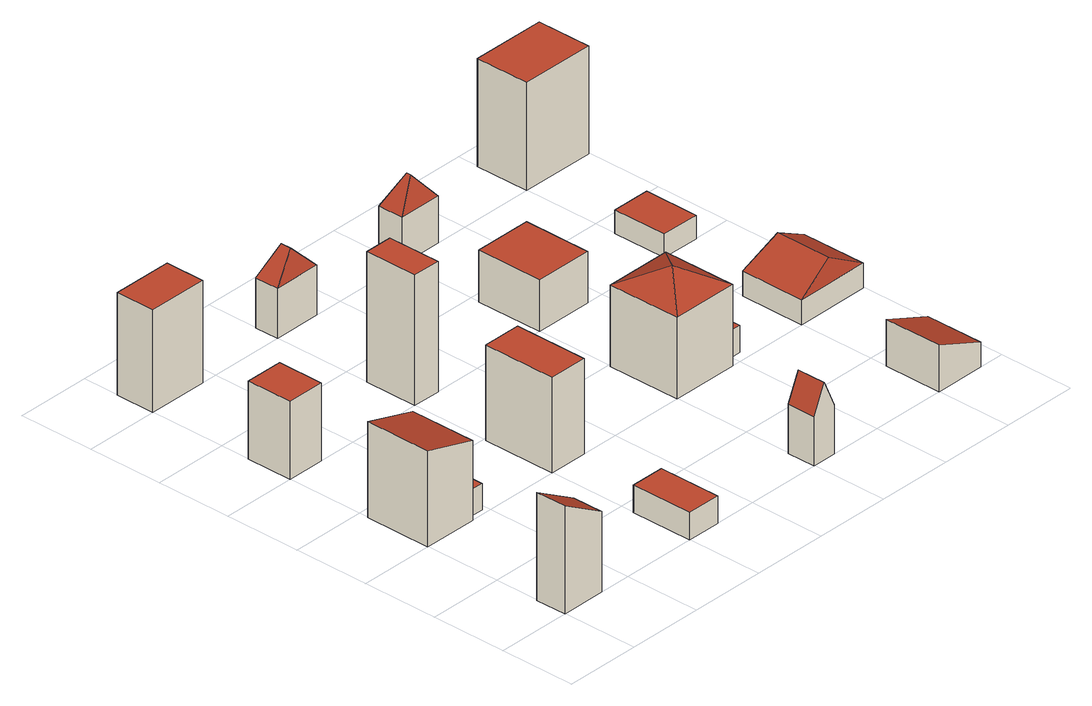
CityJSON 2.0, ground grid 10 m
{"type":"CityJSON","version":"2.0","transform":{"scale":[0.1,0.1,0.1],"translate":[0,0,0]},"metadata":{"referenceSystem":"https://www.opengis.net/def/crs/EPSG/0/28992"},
"CityObjects":{
"building1":{"type":"Building","attributes":{"roofType":"Shed","yearOfConstruction":1953,"function":"Industrial","storeysAboveGround":3},"geometry":[{"type":"MultiSurface","lod":"2","boundaries":[[[0,1,2,3]],[[4,5,6,7]],[[3,2,5,4]],[[1,6,5,2]],[[1,0,7,6]],[[0,3,4,7]]],"semantics":{"surfaces":[{"type":"GroundSurface"},{"type":"RoofSurface"},{"type":"WallSurface"}],"values":[0,1,2,2,2,2]}}]},
"building2":{"type":"Building","attributes":{"roofType":"Shed","yearOfConstruction":1951,"function":"Industrial","storeysAboveGround":3},"geometry":[{"type":"MultiSurface","lod":"2","boundaries":[[[8,9,10,11,12,13,14,15]],[[16,17,18,19]],[[15,14,17,16]],[[13,20,21,10,9,18,17,14]],[[9,8,19,18]],[[8,15,16,19]],[[12,22,20,13]],[[11,23,22,12]],[[21,23,11,10]],[[22,23,21,20]]],"semantics":{"surfaces":[{"type":"GroundSurface"},{"type":"RoofSurface"},{"type":"WallSurface"}],"values":[0,1,2,2,2,2,2,2,2,1]}}]},
"building3":{"type":"Building","attributes":{"roofType":"Flat","yearOfConstruction":1987,"function":"Residential","storeysAboveGround":3},"geometry":[{"type":"MultiSurface","lod":"2","boundaries":[[[24,25,26,27]],[[28,29,30,31]],[[26,28,31,27]],[[25,29,28,26]],[[24,30,29,25]],[[27,31,30,24]]],"semantics":{"surfaces":[{"type":"GroundSurface"},{"type":"RoofSurface"},{"type":"WallSurface"}],"values":[0,1,2,2,2,2]}}]},
"building4":{"type":"Building","attributes":{"roofType":"Flat","yearOfConstruction":2014,"function":"Industrial","storeysAboveGround":4},"geometry":[{"type":"MultiSurface","lod":"2","boundaries":[[[32,33,34,35]],[[36,37,38,39]],[[34,36,39,35]],[[33,37,36,34]],[[32,38,37,33]],[[35,39,38,32]]],"semantics":{"surfaces":[{"type":"GroundSurface"},{"type":"RoofSurface"},{"type":"WallSurface"}],"values":[0,1,2,2,2,2]}}]},
"building5":{"type":"Building","attributes":{"roofType":"Flat","yearOfConstruction":1946,"function":"Industrial","storeysAboveGround":1},"geometry":[{"type":"MultiSurface","lod":"2","boundaries":[[[40,41,42,43]],[[44,45,46,47]],[[42,44,47,43]],[[41,45,44,42]],[[40,46,45,41]],[[43,47,46,40]]],"semantics":{"surfaces":[{"type":"GroundSurface"},{"type":"RoofSurface"},{"type":"WallSurface"}],"values":[0,1,2,2,2,2]}}]},
"building6":{"type":"Building","attributes":{"roofType":"Flat","yearOfConstruction":1975,"function":"Industrial","storeysAboveGround":4},"geometry":[{"type":"MultiSurface","lod":"2","boundaries":[[[48,49,50,51]],[[52,53,54,55]],[[50,52,55,51]],[[49,53,52,50]],[[48,54,53,49]],[[51,55,54,48]]],"semantics":{"surfaces":[{"type":"GroundSurface"},{"type":"RoofSurface"},{"type":"WallSurface"}],"values":[0,1,2,2,2,2]}}]},
"building7":{"type":"Building","attributes":{"roofType":"Flat","yearOfConstruction":1951,"function":"Industrial","storeysAboveGround":5},"geometry":[{"type":"MultiSurface","lod":"2","boundaries":[[[56,57,58,59]],[[60,61,62,63]],[[58,60,63,59]],[[57,61,60,58]],[[56,62,61,57]],[[59,63,62,56]]],"semantics":{"surfaces":[{"type":"GroundSurface"},{"type":"RoofSurface"},{"type":"WallSurface"}],"values":[0,1,2,2,2,2]}}]},
"building8":{"type":"Building","attributes":{"roofType":"Hipped","yearOfConstruction":2006,"function":"Industrial","storeysAboveGround":2},"geometry":[{"type":"MultiSurface","lod":"2","boundaries":[[[64,65,66,67]],[[68,69,70,71]],[[71,72,73,68]],[[70,72,71]],[[73,69,68]],[[66,72,70,67]],[[65,73,72,66]],[[64,69,73,65]],[[67,70,69,64]]],"semantics":{"surfaces":[{"type":"GroundSurface"},{"type":"RoofSurface"},{"type":"WallSurface"}],"values":[0,1,1,1,1,2,2,2,2]}}]},
"building9":{"type":"Building","attributes":{"roofType":"Gabled","yearOfConstruction":1976,"function":"Residential","storeysAboveGround":2},"geometry":[{"type":"MultiSurface","lod":"2","boundaries":[[[74,75,76,77]],[[78,79,80,81]],[[81,82,83,78]],[[77,76,82,81,80]],[[75,83,82,76]],[[75,74,79,78,83]],[[74,77,80,79]]],"semantics":{"surfaces":[{"type":"GroundSurface"},{"type":"RoofSurface"},{"type":"WallSurface"}],"values":[0,1,1,2,2,2,2]}}]},
"building10":{"type":"Building","attributes":{"roofType":"Pyramidal","yearOfConstruction":2006,"function":"Residential","storeysAboveGround":3},"geometry":[{"type":"MultiSurface","lod":"2","boundaries":[[[84,85,86,87,88,89,90,91]],[[92,93,94]],[[95,96,94]],[[93,95,94]],[[96,92,94]],[[90,95,93,91]],[[89,97,98,86,85,96,95,90]],[[84,92,96,85]],[[91,93,92,84]],[[88,99,97,89]],[[87,100,99,88]],[[98,100,87,86]],[[99,100,98,97]]],"semantics":{"surfaces":[{"type":"GroundSurface"},{"type":"RoofSurface"},{"type":"WallSurface"}],"values":[0,1,1,1,1,2,2,2,2,2,2,2,1]}}]},
"building11":{"type":"Building","attributes":{"roofType":"Flat","yearOfConstruction":1948,"function":"Residential","storeysAboveGround":2},"geometry":[{"type":"MultiSurface","lod":"2","boundaries":[[[101,102,103,104,105,106,107,108]],[[109,110,111,112]],[[107,109,112,108]],[[106,113,114,103,102,110,109,107]],[[101,111,110,102]],[[108,112,111,101]],[[105,115,113,106]],[[104,116,115,105]],[[114,116,104,103]],[[115,116,114,113]]],"semantics":{"surfaces":[{"type":"GroundSurface"},{"type":"RoofSurface"},{"type":"WallSurface"},{"type":"OuterFloorSurface"}],"values":[0,1,2,2,2,2,2,2,2,3]}}]},
"building12":{"type":"Building","attributes":{"roofType":"Hipped","yearOfConstruction":1989,"function":"Residential","storeysAboveGround":2},"geometry":[{"type":"MultiSurface","lod":"2","boundaries":[[[117,118,119,120]],[[121,122,123,124]],[[124,125,126,121]],[[123,125,124]],[[126,122,121]],[[119,125,123,120]],[[118,126,125,119]],[[117,122,126,118]],[[120,123,122,117]]],"semantics":{"surfaces":[{"type":"GroundSurface"},{"type":"RoofSurface"},{"type":"WallSurface"}],"values":[0,1,1,1,1,2,2,2,2]}}]},
"building13":{"type":"Building","attributes":{"roofType":"Shed","yearOfConstruction":1952,"function":"Residential","storeysAboveGround":1},"geometry":[{"type":"MultiSurface","lod":"2","boundaries":[[[127,128,129,130]],[[131,132,133,134]],[[130,129,132,131]],[[128,133,132,129]],[[128,127,134,133]],[[127,130,131,134]]],"semantics":{"surfaces":[{"type":"GroundSurface"},{"type":"RoofSurface"},{"type":"WallSurface"}],"values":[0,1,2,2,2,2]}}]},
"building14":{"type":"Building","attributes":{"roofType":"Hipped","yearOfConstruction":1992,"function":"Residential","storeysAboveGround":1},"geometry":[{"type":"MultiSurface","lod":"2","boundaries":[[[135,136,137,138]],[[139,140,141,142]],[[142,143,144,139]],[[141,143,142]],[[144,140,139]],[[137,143,141,138]],[[136,144,143,137]],[[135,140,144,136]],[[138,141,140,135]]],"semantics":{"surfaces":[{"type":"GroundSurface"},{"type":"RoofSurface"},{"type":"WallSurface"}],"values":[0,1,1,1,1,2,2,2,2]}}]},
"building15":{"type":"Building","attributes":{"roofType":"Flat","yearOfConstruction":1979,"function":"Residential","storeysAboveGround":1},"geometry":[{"type":"MultiSurface","lod":"2","boundaries":[[[145,146,147,148]],[[149,150,151,152]],[[147,149,152,148]],[[146,150,149,147]],[[145,151,150,146]],[[148,152,151,145]]],"semantics":{"surfaces":[{"type":"GroundSurface"},{"type":"RoofSurface"},{"type":"WallSurface"}],"values":[0,1,2,2,2,2]}}]},
"building16":{"type":"Building","attributes":{"roofType":"Flat","yearOfConstruction":1964,"function":"Residential","storeysAboveGround":4},"geometry":[{"type":"MultiSurface","lod":"2","boundaries":[[[153,154,155,156]],[[157,158,159,160]],[[155,157,160,156]],[[154,158,157,155]],[[153,159,158,154]],[[156,160,159,153]]],"semantics":{"surfaces":[{"type":"GroundSurface"},{"type":"RoofSurface"},{"type":"WallSurface"}],"values":[0,1,2,2,2,2]}}]}
},
"vertices":[
[0,41,0],[59,41,0],[59,0,0],[0,0,0],[0,0,138],[59,0,103],[59,41,103],[0,41,138],
[0,287,0],[72,287,0],[72,249,0],[94,249,0],[94,206,0],[72,206,0],[72,200,0],[0,200,0],[0,200,123],[72,200,102],[72,287,102],[0,287,123],[72,206,34],[72,249,34],[94,206,34],[94,249,34],
[0,461,0],[50,461,0],[50,400,0],[0,400,0],[50,400,100],[50,461,100],[0,461,100],[0,400,100],
[0,652,0],[80,652,0],[80,600,0],[0,600,0],[80,600,131],[80,652,131],[0,652,131],[0,600,131],
[200,82,0],[245,82,0],[245,0,0],[200,0,0],[245,0,35],[245,82,35],[200,82,35],[200,0,35],
[200,297,0],[251,297,0],[251,200,0],[200,200,0],[251,200,122],[251,297,122],[200,297,122],[200,200,122],
[200,470,0],[237,470,0],[237,400,0],[200,400,0],[237,400,167],[237,470,167],[200,470,167],[200,400,167],
[200,632,0],[263,632,0],[263,600,0],[200,600,0],[231,623,97],[200,632,64],[200,600,64],[231,609,97],[263,600,64],[263,632,64],
[400,38,0],[432,38,0],[432,0,0],[400,0,0],[416,38,99],[400,38,63],[400,0,63],[416,0,99],[432,0,63],[432,38,63],
[400,297,0],[489,297,0],[489,260,0],[514,260,0],[514,212,0],[489,212,0],[489,200,0],[400,200,0],[400,297,104],[400,200,104],[445,248,129],[489,200,104],[489,297,104],[489,212,35],[489,260,35],[514,212,35],[514,260,35],
[400,489,0],[477,489,0],[477,453,0],[486,453,0],[486,436,0],[477,436,0],[477,400,0],[400,400,0],[477,400,66],[477,489,66],[400,489,66],[400,400,66],[477,436,33],[477,453,33],[486,436,33],[486,453,33],
[400,634,0],[458,634,0],[458,600,0],[400,600,0],[429,620,95],[400,634,60],[400,600,60],[429,614,95],[458,600,60],[458,634,60],
[600,77,0],[667,77,0],[667,0,0],[600,0,0],[600,0,60],[667,0,32],[667,77,32],[600,77,60],
[600,286,0],[699,286,0],[699,200,0],[600,200,0],[650,280,60],[600,286,32],[600,200,32],[650,206,60],[699,200,32],[699,286,32],
[600,472,0],[651,472,0],[651,400,0],[600,400,0],[651,400,30],[651,472,30],[600,472,30],[600,400,30],
[600,672,0],[699,672,0],[699,600,0],[600,600,0],[699,600,138],[699,672,138],[600,672,138],[600,600,138]
]}
